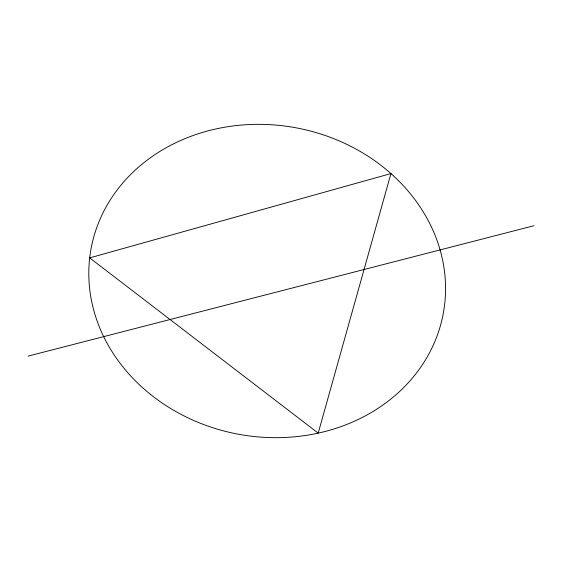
<?xml version="1.0" encoding="UTF-8"?>
<svg xmlns="http://www.w3.org/2000/svg" width="562" height="562" viewBox="0 0 562 562"><rect width="100%" height="100%" fill="white"/><g stroke="black" fill="none" stroke-linecap="round" stroke-linejoin="round"><path stroke-width="0.84" d="M28.1 356.118L533.9 225.734M390.934 173.567L318.197 433.126L89.688 257.895L390.934 173.567M150.525 394.433A179.06 155.892 10.2 0 0 442.378 317.888A179.06 155.892 10.2 0 0 208.643 130.7A179.06 155.892 10.2 0 0 150.525 394.433"/></g></svg>
